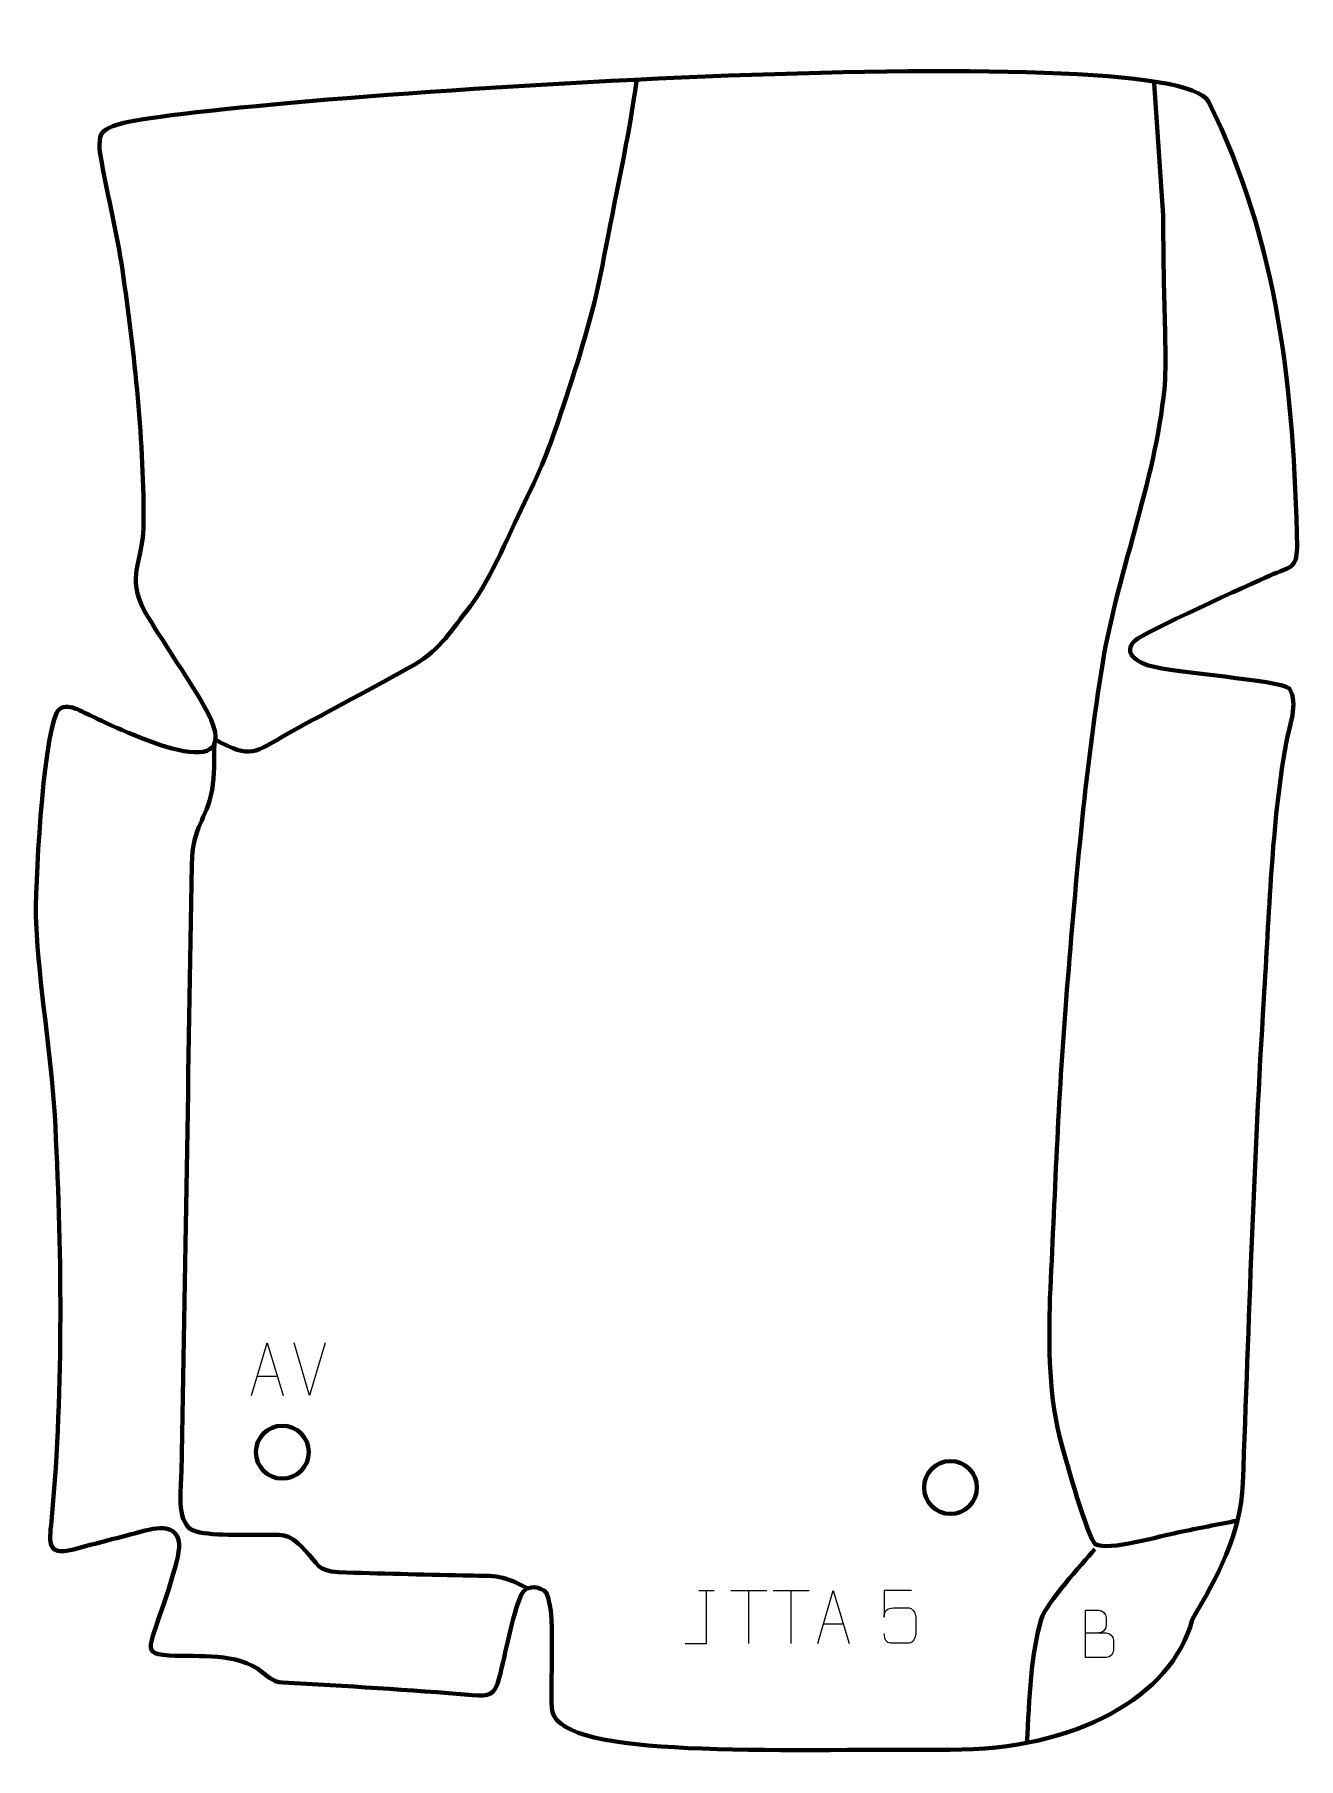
# Model space of a CAD drawing. Header units: millimetres. Extents: x -299 to 299, y -413 to 401.
import ezdxf

# ---------------------------------------------------------------- set-up
doc = ezdxf.new("R2010")
doc.units = ezdxf.units.MM
doc.header["$MEASUREMENT"] = 0
doc.layers.add('layer 1', color=7, linetype='Continuous')
doc.layers.add('layer 2', color=7, linetype='Continuous')

msp = doc.modelspace()

# ---------------------------------------------------------------- linework, layer by layer
at = {"layer": 'layer 1', "color": 142, "lineweight": 158}
for points, knots in [([(-213.0659, 68.0478), (-195.8406, 58.8564), (-195.2659, 61.8309), (-178.5524, 71.1262), (-178.5524, 71.1262), (-158.7736, 82.1006), (-138.5906, 92.5339), (-118.9106, 103.608), (-118.9106, 103.608), (-106.7664, 110.7343), (-101.2464, 120.299), (-92.7492, 131.025), (-92.7492, 131.025), (-82.4395, 144.8364), (-73.5993, 167.1346), (-65.6503, 183.1589), (-65.6503, 183.1589), (-57.3416, 199.9853), (-53.4026, 211.5084), (-47.615, 229.2012), (-47.615, 229.2012), (-39.7782, 253.1581), (-33.981, 271.7516), (-29.3764, 296.7587), (-29.3764, 296.7587), (-24.897, 320.5894), (-17.2105, 355.3617), (-14.2046, 379.2286)], [0, 0, 0, 0, 0.125, 0.125, 0.125, 0.125, 0.25, 0.25, 0.25, 0.25, 0.375, 0.375, 0.375, 0.375, 0.5, 0.5, 0.5, 0.5, 0.625, 0.625, 0.625, 0.625, 0.75, 0.75, 0.75, 0.75, 1, 1, 1, 1]), ([(230.34, 378.1871), (230.34, 378.1871), (234.5734, 315.7454), (234.5734, 315.7454), (234.5734, 315.7454), (234.6972, 305.781), (234.821, 295.8165), (234.9448, 285.8521), (234.9448, 285.8521), (235.1595, 270.3897), (236.1023, 253.3501), (235.5605, 238.0796), (235.5605, 238.0796), (232.1789, 193.5982), (213.6506, 149.2941), (206.0707, 104.6105), (206.0707, 104.6105), (197.6609, 52.5938), (193.0515, -2.3541), (188.8005, -54.954), (188.8005, -54.954), (185.0681, -101.5207), (183.4524, -148.8276), (181.1652, -195.5397), (181.1652, -195.5397), (180.4438, -218.0164), (180.6267, -243.4624), (186.7408, -265.1691), (186.7408, -265.1691), (188.7299, -272.1191), (199.0449, -309.1659), (202.5569, -311.9258), (202.5569, -311.9258), (208.6516, -315.3708), (233.7385, -307.9248), (242.0909, -306.2495), (242.0909, -306.2495), (251.3272, -304.3969), (260.5756, -302.6023), (269.8141, -300.7465)], [0, 0, 0, 0, 0.09090909, 0.09090909, 0.09090909, 0.09090909, 0.18181818, 0.18181818, 0.18181818, 0.18181818, 0.27272727, 0.27272727, 0.27272727, 0.27272727, 0.36363636, 0.36363636, 0.36363636, 0.36363636, 0.45454545, 0.45454545, 0.45454545, 0.45454545, 0.54545455, 0.54545455, 0.54545455, 0.54545455, 0.63636364, 0.63636364, 0.63636364, 0.63636364, 0.72727273, 0.72727273, 0.72727273, 0.72727273, 0.81818182, 0.81818182, 0.81818182, 0.81818182, 1, 1, 1, 1]), ([(-65.5544, -332.7588), (-79.1465, -325.6523), (-81.4171, -327.0593), (-96.235, -326.6971), (-96.235, -326.6971), (-115.771, -326.2158), (-135.5217, -325.8007), (-155.0361, -325.1436), (-155.0361, -325.1436), (-164.7107, -324.5766), (-164.3883, -321.4723), (-170.9315, -314.5084), (-170.9315, -314.5084), (-179.371, -305.7683), (-181.2739, -307.6634), (-193.2351, -307.5117), (-193.2351, -307.5117), (-199.7147, -307.4542), (-219.8567, -308.0389), (-224.5217, -304.976), (-224.5217, -304.976), (-231.6198, -300.3155), (-229.3232, -285.7155), (-229.1643, -278.0132), (-229.1643, -278.0132), (-227.2013, -182.356), (-225.9571, -86.7032), (-224.2467, 8.9543), (-224.2467, 8.9543), (-223.8989, 28.4089), (-217.3889, 29.1222), (-214.6855, 44.4124), (-214.6855, 44.4124), (-213.476, 51.2537), (-213.7634, 59.0607), (-213.5835, 66.0529)], [0, 0, 0, 0, 0.1, 0.1, 0.1, 0.1, 0.2, 0.2, 0.2, 0.2, 0.3, 0.3, 0.3, 0.3, 0.4, 0.4, 0.4, 0.4, 0.5, 0.5, 0.5, 0.5, 0.6, 0.6, 0.6, 0.6, 0.7, 0.7, 0.7, 0.7, 0.8, 0.8, 0.8, 0.8, 1, 1, 1, 1]), ([(202.2943, -314.3095), (196.0626, -321.6955), (179.6108, -339.2205), (177.0742, -347.4113), (177.0742, -347.4113), (172.2465, -363.0003), (171.3902, -384.825), (170.2698, -405.7656)], [0, 0, 0, 0, 0.33333333, 0.33333333, 0.33333333, 0.33333333, 1, 1, 1, 1])]:
    msp.add_open_spline(points, degree=3, knots=knots, dxfattribs=at)
at = {"layer": 'layer 1', "color": 250, "lineweight": 9}
for points, knots in [([(-195.9925, -241.7427), (-195.9925, -241.7427), (-188.6215, -216.7892), (-188.6215, -216.7892), (-188.6215, -216.7892), (-188.6215, -216.7892), (-181.0516, -241.7427), (-181.0516, -241.7427)], [0, 0, 0, 0, 0.33333333, 0.33333333, 0.33333333, 0.33333333, 1, 1, 1, 1]), ([(8.8851, -358.748), (8.8851, -358.748), (18.9071, -358.748), (18.9071, -358.748), (18.9071, -358.748), (18.9071, -358.748), (18.9071, -333.7944), (18.9071, -333.7944)], [0, 0, 0, 0, 0.33333333, 0.33333333, 0.33333333, 0.33333333, 1, 1, 1, 1]), ([(71.4367, -358.7479), (71.4367, -358.7479), (78.8077, -333.7944), (78.8077, -333.7944), (78.8077, -333.7944), (78.8077, -333.7944), (86.3776, -358.7479), (86.3776, -358.7479)], [0, 0, 0, 0, 0.33333333, 0.33333333, 0.33333333, 0.33333333, 1, 1, 1, 1]), ([(115.6755, -333.7497), (115.6755, -333.7497), (102.8238, -333.7497), (102.8238, -333.7497), (102.8238, -333.7497), (102.8241, -337.9803), (102.8241, -342.2112), (102.8238, -346.4424), (102.8238, -346.4424), (102.8235, -343.1323), (104.4545, -342.0605), (107.2665, -342), (107.2665, -342), (109.7061, -341.9997), (112.1456, -341.9997), (114.5848, -342), (114.5848, -342), (116.2346, -341.9932), (117.7095, -344.3737), (117.738, -346.4424), (117.738, -346.4424), (117.7377, -349.0297), (117.7377, -351.6173), (117.738, -354.205), (117.738, -354.205), (117.7842, -356.1644), (116.2848, -358.6007), (114.6589, -358.6592), (114.6589, -358.6592), (112.7024, -358.6589), (107.8074, -358.6589), (105.8504, -358.6592), (105.8504, -358.6592), (104.0049, -358.668), (102.8978, -356.7032), (102.877, -354.1521)], [0, 0, 0, 0, 0.1, 0.1, 0.1, 0.1, 0.2, 0.2, 0.2, 0.2, 0.3, 0.3, 0.3, 0.3, 0.4, 0.4, 0.4, 0.4, 0.5, 0.5, 0.5, 0.5, 0.6, 0.6, 0.6, 0.6, 0.7, 0.7, 0.7, 0.7, 0.8, 0.8, 0.8, 0.8, 1, 1, 1, 1]), ([(197.8707, -353.8207), (201.1297, -353.8203), (204.3891, -353.8203), (207.6488, -353.8207), (207.6488, -353.8207), (209.4181, -353.8362), (211.141, -355.3912), (211.141, -357.227), (211.141, -357.227), (211.1407, -358.2378), (211.1407, -360.9691), (211.141, -361.9802), (211.141, -361.9802), (211.1569, -363.6443), (209.7756, -365.4481), (207.6962, -365.4329), (207.6962, -365.4329), (204.4362, -365.4326), (201.1765, -365.4326), (197.9172, -365.4329), (197.9172, -365.4329), (197.9172, -357.9825), (197.9172, -350.5324), (197.9172, -343.0826), (197.9172, -343.0826), (200.0433, -343.0826), (202.1697, -343.0826), (204.2962, -343.0826), (204.2962, -343.0826), (205.8017, -343.0668), (207.6797, -344.778), (207.6956, -346.5357), (207.6956, -346.5357), (207.6952, -348.3863), (207.6952, -348.517), (207.6956, -350.3679), (207.6956, -350.3679), (207.711, -352.2185), (206.0501, -353.8362), (204.2497, -353.8207)], [0, 0, 0, 0, 0.09090909, 0.09090909, 0.09090909, 0.09090909, 0.18181818, 0.18181818, 0.18181818, 0.18181818, 0.27272727, 0.27272727, 0.27272727, 0.27272727, 0.36363636, 0.36363636, 0.36363636, 0.36363636, 0.45454545, 0.45454545, 0.45454545, 0.45454545, 0.54545455, 0.54545455, 0.54545455, 0.54545455, 0.63636364, 0.63636364, 0.63636364, 0.63636364, 0.72727273, 0.72727273, 0.72727273, 0.72727273, 0.81818182, 0.81818182, 0.81818182, 0.81818182, 1, 1, 1, 1])]:
    msp.add_open_spline(points, degree=3, knots=knots, dxfattribs=at)
for points in [[(-168.633, -241.75), (-168.633, -241.75), (-175.9548, -216.7964), (-175.9548, -216.7964)], [(-161.3111, -216.7964), (-161.3111, -216.7964), (-168.6329, -241.75), (-168.6329, -241.75)], [(-193.2699, -232.4933), (-193.2699, -232.4933), (-183.7742, -232.4933), (-183.7742, -232.4933)], [(15.323, -333.7944), (15.323, -333.7944), (22.4912, -333.7944), (22.4912, -333.7944)], [(30.4135, -333.8179), (30.4135, -333.8179), (47.4007, -333.8179), (47.4007, -333.8179)], [(38.9073, -358.7479), (38.9073, -358.7479), (38.9073, -333.7944), (38.9073, -333.7944)], [(50.4135, -333.8179), (50.4135, -333.8179), (67.4007, -333.8179), (67.4007, -333.8179)], [(58.9073, -358.7479), (58.9073, -358.7479), (58.9073, -333.7944), (58.9073, -333.7944)], [(74.1593, -349.4985), (74.1593, -349.4985), (83.655, -349.4985), (83.655, -349.4985)]]:
    msp.add_open_spline(points, degree=3, dxfattribs=at)
at = {"layer": 'layer 1', "color": 142, "lineweight": 200}
for points in [[(-181.4831, -255.9567), (-188.3867, -255.9567), (-193.9831, -261.5531), (-193.9831, -268.4566), (-193.9831, -268.4566), (-193.9832, -275.3602), (-188.3867, -280.9566), (-181.4832, -280.9566), (-181.4832, -280.9566), (-174.5796, -280.9567), (-168.9832, -275.3603), (-168.9832, -268.4567), (-168.9832, -268.4567), (-168.9831, -261.5531), (-174.5796, -255.9567), (-181.4831, -255.9567)], [(-181.4831, -255.9567), (-188.3867, -255.9567), (-193.9831, -261.5531), (-193.9831, -268.4566), (-193.9831, -268.4566), (-193.9832, -275.3602), (-188.3867, -280.9566), (-181.4832, -280.9567), (-181.4832, -280.9567), (-174.5796, -280.9567), (-168.9832, -275.3603), (-168.9832, -268.4567), (-168.9832, -268.4567), (-168.9831, -261.5531), (-174.5796, -255.9567), (-181.4831, -255.9567)], [(-181.4831, -255.9567), (-188.3867, -255.9567), (-193.9831, -261.5531), (-193.9831, -268.4567), (-193.9831, -268.4567), (-193.9832, -275.3602), (-188.3867, -280.9567), (-181.4832, -280.9567), (-181.4832, -280.9567), (-174.5796, -280.9567), (-168.9832, -275.3603), (-168.9832, -268.4567), (-168.9832, -268.4567), (-168.9831, -261.5531), (-174.5796, -255.9567), (-181.4831, -255.9567)], [(-181.4831, -255.9567), (-188.3867, -255.9567), (-193.9831, -261.5531), (-193.9831, -268.4567), (-193.9831, -268.4567), (-193.9832, -275.3602), (-188.3867, -280.9567), (-181.4832, -280.9567), (-181.4832, -280.9567), (-174.5796, -280.9567), (-168.9832, -275.3603), (-168.9832, -268.4567), (-168.9832, -268.4567), (-168.9831, -261.5532), (-174.5796, -255.9567), (-181.4831, -255.9567)], [(-181.4831, -255.9567), (-188.3867, -255.9567), (-193.9831, -261.5531), (-193.9831, -268.4567), (-193.9831, -268.4567), (-193.9832, -275.3602), (-188.3867, -280.9567), (-181.4832, -280.9567), (-181.4832, -280.9567), (-174.5796, -280.9567), (-168.9832, -275.3603), (-168.9832, -268.4568), (-168.9832, -268.4568), (-168.9831, -261.5532), (-174.5796, -255.9567), (-181.4831, -255.9567)], [(-181.4831, -255.9567), (-188.3867, -255.9567), (-193.9831, -261.5531), (-193.9831, -268.4567), (-193.9831, -268.4567), (-193.9832, -275.3603), (-188.3867, -280.9567), (-181.4832, -280.9567), (-181.4832, -280.9567), (-174.5796, -280.9567), (-168.9832, -275.3603), (-168.9832, -268.4568), (-168.9832, -268.4568), (-168.9831, -261.5532), (-174.5796, -255.9567), (-181.4831, -255.9567)], [(-181.4831, -255.9567), (-188.3867, -255.9567), (-193.9831, -261.5532), (-193.9831, -268.4567), (-193.9831, -268.4567), (-193.9832, -275.3603), (-188.3867, -280.9567), (-181.4832, -280.9567), (-181.4832, -280.9567), (-174.5796, -280.9567), (-168.9832, -275.3603), (-168.9832, -268.4568), (-168.9832, -268.4568), (-168.9831, -261.5532), (-174.5796, -255.9567), (-181.4831, -255.9567)], [(-181.4831, -255.9567), (-188.3867, -255.9567), (-193.9831, -261.5532), (-193.9831, -268.4567), (-193.9831, -268.4567), (-193.9832, -275.3603), (-188.3867, -280.9567), (-181.4832, -280.9567), (-181.4832, -280.9567), (-174.5796, -280.9568), (-168.9832, -275.3603), (-168.9832, -268.4568), (-168.9832, -268.4568), (-168.9831, -261.5532), (-174.5796, -255.9567), (-181.4831, -255.9567)], [(-181.4831, -255.9568), (-188.3867, -255.9568), (-193.9831, -261.5532), (-193.9831, -268.4567), (-193.9831, -268.4567), (-193.9832, -275.3603), (-188.3867, -280.9567), (-181.4832, -280.9568), (-181.4832, -280.9568), (-174.5796, -280.9568), (-168.9832, -275.3604), (-168.9832, -268.4568), (-168.9832, -268.4568), (-168.9831, -261.5532), (-174.5796, -255.9568), (-181.4831, -255.9568)], [(-181.4831, -255.9568), (-188.3867, -255.9568), (-193.9831, -261.5532), (-193.9831, -268.4568), (-193.9831, -268.4568), (-193.9832, -275.3603), (-188.3867, -280.9568), (-181.4832, -280.9568), (-181.4832, -280.9568), (-174.5796, -280.9568), (-168.9832, -275.3604), (-168.9832, -268.4568), (-168.9832, -268.4568), (-168.9831, -261.5532), (-174.5796, -255.9568), (-181.4831, -255.9568)], [(-181.4831, -255.9568), (-188.3867, -255.9568), (-193.9831, -261.5532), (-193.9831, -268.4568), (-193.9831, -268.4568), (-193.9832, -275.3603), (-188.3867, -280.9568), (-181.4832, -280.9568), (-181.4832, -280.9568), (-174.5796, -280.9568), (-168.9832, -275.3604), (-168.9832, -268.4568), (-168.9832, -268.4568), (-168.9831, -261.5533), (-174.5796, -255.9568), (-181.4831, -255.9568)], [(-181.4831, -255.9568), (-188.3867, -255.9568), (-193.9831, -261.5532), (-193.9831, -268.4568), (-193.9831, -268.4568), (-193.9832, -275.3603), (-188.3867, -280.9568), (-181.4832, -280.9568), (-181.4832, -280.9568), (-174.5796, -280.9568), (-168.9832, -275.3604), (-168.9832, -268.4568), (-168.9832, -268.4568), (-168.9831, -261.5533), (-174.5796, -255.9568), (-181.4831, -255.9568)], [(-181.4831, -255.9568), (-188.3867, -255.9568), (-193.9831, -261.5532), (-193.9831, -268.4568), (-193.9831, -268.4568), (-193.9832, -275.3603), (-188.3867, -280.9568), (-181.4832, -280.9568), (-181.4832, -280.9568), (-174.5796, -280.9568), (-168.9832, -275.3604), (-168.9832, -268.4569), (-168.9832, -268.4569), (-168.9831, -261.5533), (-174.5796, -255.9568), (-181.4831, -255.9568)], [(-181.4831, -255.9568), (-188.3867, -255.9568), (-193.9831, -261.5533), (-193.9831, -268.4568), (-193.9831, -268.4568), (-193.9832, -275.3604), (-188.3867, -280.9568), (-181.4832, -280.9568), (-181.4832, -280.9568), (-174.5796, -280.9568), (-168.9832, -275.3604), (-168.9832, -268.4569), (-168.9832, -268.4569), (-168.9831, -261.5533), (-174.5796, -255.9568), (-181.4831, -255.9568)], [(-181.4831, -255.9568), (-188.3867, -255.9568), (-193.9831, -261.5533), (-193.9831, -268.4568), (-193.9831, -268.4568), (-193.9832, -275.3604), (-188.3867, -280.9568), (-181.4832, -280.9568), (-181.4832, -280.9568), (-174.5796, -280.9569), (-168.9832, -275.3604), (-168.9832, -268.4569), (-168.9832, -268.4569), (-168.9831, -261.5533), (-174.5796, -255.9568), (-181.4831, -255.9568)], [(-181.4831, -255.9568), (-188.3867, -255.9568), (-193.9831, -261.5533), (-193.9831, -268.4568), (-193.9831, -268.4568), (-193.9832, -275.3604), (-188.3867, -280.9568), (-181.4832, -280.9568), (-181.4832, -280.9568), (-174.5796, -280.9569), (-168.9832, -275.3605), (-168.9832, -268.4569), (-168.9832, -268.4569), (-168.9831, -261.5533), (-174.5796, -255.9568), (-181.4831, -255.9568)], [(-181.4831, -255.9569), (-188.3867, -255.9569), (-193.9831, -261.5533), (-193.9831, -268.4568), (-193.9831, -268.4568), (-193.9832, -275.3604), (-188.3867, -280.9568), (-181.4832, -280.9569), (-181.4832, -280.9569), (-174.5796, -280.9569), (-168.9832, -275.3605), (-168.9832, -268.4569), (-168.9832, -268.4569), (-168.9831, -261.5533), (-174.5796, -255.9569), (-181.4831, -255.9569)], [(-181.4831, -255.9569), (-188.3867, -255.9569), (-193.9831, -261.5533), (-193.9831, -268.4569), (-193.9831, -268.4569), (-193.9832, -275.3604), (-188.3867, -280.9569), (-181.4832, -280.9569), (-181.4832, -280.9569), (-174.5796, -280.9569), (-168.9832, -275.3605), (-168.9832, -268.4569), (-168.9832, -268.4569), (-168.9831, -261.5533), (-174.5796, -255.9569), (-181.4831, -255.9569)], [(-181.4831, -255.9569), (-188.3867, -255.9569), (-193.9831, -261.5533), (-193.9831, -268.4569), (-193.9831, -268.4569), (-193.9832, -275.3604), (-188.3867, -280.9569), (-181.4832, -280.9569), (-181.4832, -280.9569), (-174.5796, -280.9569), (-168.9832, -275.3605), (-168.9832, -268.4569), (-168.9832, -268.4569), (-168.9831, -261.5534), (-174.5796, -255.9569), (-181.4831, -255.9569)], [(-181.4831, -255.9569), (-188.3867, -255.9569), (-193.9831, -261.5533), (-193.9831, -268.4569), (-193.9831, -268.4569), (-193.9832, -275.3604), (-188.3867, -280.9569), (-181.4832, -280.9569), (-181.4832, -280.9569), (-174.5796, -280.9569), (-168.9832, -275.3605), (-168.9832, -268.457), (-168.9832, -268.457), (-168.9831, -261.5534), (-174.5796, -255.9569), (-181.4831, -255.9569)], [(-181.4831, -255.9569), (-188.3867, -255.9569), (-193.9831, -261.5533), (-193.9831, -268.4569), (-193.9831, -268.4569), (-193.9832, -275.3605), (-188.3867, -280.9569), (-181.4832, -280.9569), (-181.4832, -280.9569), (-174.5796, -280.9569), (-168.9832, -275.3605), (-168.9832, -268.457), (-168.9832, -268.457), (-168.9831, -261.5534), (-174.5796, -255.9569), (-181.4831, -255.9569)], [(134.165, -272.6255), (127.2614, -272.6255), (121.665, -278.2219), (121.665, -285.1254), (121.665, -285.1254), (121.6649, -292.029), (127.2614, -297.6254), (134.1649, -297.6254), (134.1649, -297.6254), (141.0685, -297.6255), (146.6649, -292.0291), (146.6649, -285.1255), (146.6649, -285.1255), (146.665, -278.2219), (141.0685, -272.6255), (134.165, -272.6255)], [(134.165, -272.6255), (127.2614, -272.6255), (121.665, -278.2219), (121.665, -285.1254), (121.665, -285.1254), (121.6649, -292.029), (127.2614, -297.6254), (134.1649, -297.6255), (134.1649, -297.6255), (141.0685, -297.6255), (146.6649, -292.0291), (146.6649, -285.1255), (146.6649, -285.1255), (146.665, -278.2219), (141.0685, -272.6255), (134.165, -272.6255)], [(134.165, -272.6255), (127.2614, -272.6255), (121.665, -278.2219), (121.665, -285.1255), (121.665, -285.1255), (121.6649, -292.029), (127.2614, -297.6255), (134.1649, -297.6255), (134.1649, -297.6255), (141.0685, -297.6255), (146.6649, -292.0291), (146.6649, -285.1255), (146.6649, -285.1255), (146.665, -278.2219), (141.0685, -272.6255), (134.165, -272.6255)], [(134.165, -272.6255), (127.2614, -272.6255), (121.665, -278.2219), (121.665, -285.1255), (121.665, -285.1255), (121.6649, -292.029), (127.2614, -297.6255), (134.1649, -297.6255), (134.1649, -297.6255), (141.0685, -297.6255), (146.6649, -292.0291), (146.6649, -285.1255), (146.6649, -285.1255), (146.665, -278.222), (141.0685, -272.6255), (134.165, -272.6255)], [(134.165, -272.6255), (127.2614, -272.6255), (121.665, -278.2219), (121.665, -285.1255), (121.665, -285.1255), (121.6649, -292.029), (127.2614, -297.6255), (134.1649, -297.6255), (134.1649, -297.6255), (141.0685, -297.6255), (146.6649, -292.0291), (146.6649, -285.1256), (146.6649, -285.1256), (146.665, -278.222), (141.0685, -272.6255), (134.165, -272.6255)], [(134.165, -272.6255), (127.2614, -272.6255), (121.665, -278.2219), (121.665, -285.1255), (121.665, -285.1255), (121.6649, -292.0291), (127.2614, -297.6255), (134.1649, -297.6255), (134.1649, -297.6255), (141.0685, -297.6255), (146.6649, -292.0291), (146.6649, -285.1256), (146.6649, -285.1256), (146.665, -278.222), (141.0685, -272.6255), (134.165, -272.6255)], [(134.165, -272.6255), (127.2614, -272.6255), (121.665, -278.222), (121.665, -285.1255), (121.665, -285.1255), (121.6649, -292.0291), (127.2614, -297.6255), (134.1649, -297.6255), (134.1649, -297.6255), (141.0685, -297.6255), (146.6649, -292.0291), (146.6649, -285.1256), (146.6649, -285.1256), (146.665, -278.222), (141.0685, -272.6255), (134.165, -272.6255)], [(134.165, -272.6255), (127.2614, -272.6255), (121.665, -278.222), (121.665, -285.1255), (121.665, -285.1255), (121.6649, -292.0291), (127.2614, -297.6255), (134.1649, -297.6255), (134.1649, -297.6255), (141.0685, -297.6256), (146.6649, -292.0291), (146.6649, -285.1256), (146.6649, -285.1256), (146.665, -278.222), (141.0685, -272.6255), (134.165, -272.6255)], [(134.165, -272.6256), (127.2614, -272.6256), (121.665, -278.222), (121.665, -285.1255), (121.665, -285.1255), (121.6649, -292.0291), (127.2614, -297.6255), (134.1649, -297.6256), (134.1649, -297.6256), (141.0685, -297.6256), (146.6649, -292.0292), (146.6649, -285.1256), (146.6649, -285.1256), (146.665, -278.222), (141.0685, -272.6256), (134.165, -272.6256)], [(134.165, -272.6256), (127.2614, -272.6256), (121.665, -278.222), (121.665, -285.1256), (121.665, -285.1256), (121.6649, -292.0291), (127.2614, -297.6256), (134.1649, -297.6256), (134.1649, -297.6256), (141.0685, -297.6256), (146.6649, -292.0292), (146.6649, -285.1256), (146.6649, -285.1256), (146.665, -278.222), (141.0685, -272.6256), (134.165, -272.6256)], [(134.165, -272.6256), (127.2614, -272.6256), (121.665, -278.222), (121.665, -285.1256), (121.665, -285.1256), (121.6649, -292.0291), (127.2614, -297.6256), (134.1649, -297.6256), (134.1649, -297.6256), (141.0685, -297.6256), (146.6649, -292.0292), (146.6649, -285.1256), (146.6649, -285.1256), (146.665, -278.2221), (141.0685, -272.6256), (134.165, -272.6256)], [(134.165, -272.6256), (127.2614, -272.6256), (121.665, -278.222), (121.665, -285.1256), (121.665, -285.1256), (121.6649, -292.0291), (127.2614, -297.6256), (134.1649, -297.6256), (134.1649, -297.6256), (141.0685, -297.6256), (146.6649, -292.0292), (146.6649, -285.1256), (146.6649, -285.1256), (146.665, -278.2221), (141.0685, -272.6256), (134.165, -272.6256)], [(134.165, -272.6256), (127.2614, -272.6256), (121.665, -278.222), (121.665, -285.1256), (121.665, -285.1256), (121.6649, -292.0291), (127.2614, -297.6256), (134.1649, -297.6256), (134.1649, -297.6256), (141.0685, -297.6256), (146.6649, -292.0292), (146.6649, -285.1257), (146.6649, -285.1257), (146.665, -278.2221), (141.0685, -272.6256), (134.165, -272.6256)], [(134.165, -272.6256), (127.2614, -272.6256), (121.665, -278.2221), (121.665, -285.1256), (121.665, -285.1256), (121.6649, -292.0292), (127.2614, -297.6256), (134.1649, -297.6256), (134.1649, -297.6256), (141.0685, -297.6256), (146.6649, -292.0292), (146.6649, -285.1257), (146.6649, -285.1257), (146.665, -278.2221), (141.0685, -272.6256), (134.165, -272.6256)], [(134.165, -272.6256), (127.2614, -272.6256), (121.665, -278.2221), (121.665, -285.1256), (121.665, -285.1256), (121.6649, -292.0292), (127.2614, -297.6256), (134.1649, -297.6256), (134.1649, -297.6256), (141.0685, -297.6257), (146.6649, -292.0292), (146.6649, -285.1257), (146.6649, -285.1257), (146.665, -278.2221), (141.0685, -272.6256), (134.165, -272.6256)], [(134.165, -272.6256), (127.2614, -272.6256), (121.665, -278.2221), (121.665, -285.1256), (121.665, -285.1256), (121.6649, -292.0292), (127.2614, -297.6256), (134.1649, -297.6256), (134.1649, -297.6256), (141.0685, -297.6257), (146.6649, -292.0293), (146.6649, -285.1257), (146.6649, -285.1257), (146.665, -278.2221), (141.0685, -272.6256), (134.165, -272.6256)], [(134.165, -272.6257), (127.2614, -272.6257), (121.665, -278.2221), (121.665, -285.1256), (121.665, -285.1256), (121.6649, -292.0292), (127.2614, -297.6256), (134.1649, -297.6257), (134.1649, -297.6257), (141.0685, -297.6257), (146.6649, -292.0293), (146.6649, -285.1257), (146.6649, -285.1257), (146.665, -278.2221), (141.0685, -272.6257), (134.165, -272.6257)], [(134.165, -272.6257), (127.2614, -272.6257), (121.665, -278.2221), (121.665, -285.1257), (121.665, -285.1257), (121.6649, -292.0292), (127.2614, -297.6257), (134.1649, -297.6257), (134.1649, -297.6257), (141.0685, -297.6257), (146.6649, -292.0293), (146.6649, -285.1257), (146.6649, -285.1257), (146.665, -278.2221), (141.0685, -272.6257), (134.165, -272.6257)], [(134.165, -272.6257), (127.2614, -272.6257), (121.665, -278.2221), (121.665, -285.1257), (121.665, -285.1257), (121.6649, -292.0292), (127.2614, -297.6257), (134.1649, -297.6257), (134.1649, -297.6257), (141.0685, -297.6257), (146.6649, -292.0293), (146.6649, -285.1257), (146.6649, -285.1257), (146.665, -278.2222), (141.0685, -272.6257), (134.165, -272.6257)], [(134.165, -272.6257), (127.2614, -272.6257), (121.665, -278.2221), (121.665, -285.1257), (121.665, -285.1257), (121.6649, -292.0292), (127.2614, -297.6257), (134.1649, -297.6257), (134.1649, -297.6257), (141.0685, -297.6257), (146.6649, -292.0293), (146.6649, -285.1258), (146.6649, -285.1258), (146.665, -278.2222), (141.0685, -272.6257), (134.165, -272.6257)], [(134.165, -272.6257), (127.2614, -272.6257), (121.665, -278.2221), (121.665, -285.1257), (121.665, -285.1257), (121.6649, -292.0293), (127.2614, -297.6257), (134.1649, -297.6257), (134.1649, -297.6257), (141.0685, -297.6257), (146.6649, -292.0293), (146.6649, -285.1258), (146.6649, -285.1258), (146.665, -278.2222), (141.0685, -272.6257), (134.165, -272.6257)]]:
    msp.add_open_spline(points, degree=3, knots=[0, 0, 0, 0, 0.2, 0.2, 0.2, 0.2, 0.4, 0.4, 0.4, 0.4, 0.6, 0.6, 0.6, 0.6, 1, 1, 1, 1], dxfattribs=at)
for points in [[(-181.4831, -255.9567), (-181.4831, -255.9567), (-181.4831, -255.9569), (-181.4831, -255.9569)], [(-181.4831, -255.9567), (-181.4831, -255.9567), (-181.4831, -255.9569), (-181.4831, -255.9569)], [(-193.9831, -268.4566), (-193.9831, -268.4566), (-193.9831, -268.4569), (-193.9831, -268.4569)], [(-168.9832, -268.4567), (-168.9832, -268.4567), (-168.9832, -268.457), (-168.9832, -268.457)], [(134.165, -272.6255), (134.165, -272.6255), (134.165, -272.6257), (134.165, -272.6257)], [(134.165, -272.6255), (134.165, -272.6255), (134.165, -272.6257), (134.165, -272.6257)], [(-181.4832, -280.9566), (-181.4832, -280.9566), (-181.4832, -280.9569), (-181.4832, -280.9569)], [(121.665, -285.1254), (121.665, -285.1254), (121.665, -285.1257), (121.665, -285.1257)], [(146.6649, -285.1255), (146.6649, -285.1255), (146.6649, -285.1258), (146.6649, -285.1258)], [(134.1649, -297.6254), (134.1649, -297.6254), (134.1649, -297.6257), (134.1649, -297.6257)]]:
    msp.add_open_spline(points, degree=3, dxfattribs=at)
at = {"layer": 'layer 2', "color": 242, "lineweight": 158}
msp.add_open_spline([(-254.919, 359.8233), (-192.0875, 372.5816), (240.2933, 401.2169), (256.0659, 369.4902), (256.0659, 369.4902), (289.2779, 302.6847), (296.4202, 232.7937), (297.9078, 158.9682), (297.9078, 158.9682), (297.806, 148.5923), (294.2871, 149.6999), (285.1729, 145.6716), (285.1729, 145.6716), (276.204, 141.6646), (225.404, 118.879), (221.3509, 114.9594), (221.3509, 114.9594), (215.2844, 109.0926), (222.3701, 104.7913), (227.7383, 103.1642), (227.7383, 103.1642), (240.2794, 99.3629), (288.9483, 96.4998), (294.2925, 92.2938), (294.2925, 92.2938), (298.5914, 84.9865), (294.254, 74.7248), (292.7056, 66.4849), (292.7056, 66.4849), (285.7771, 27.7412), (284.7604, -14.9551), (282.203, -54.4344), (282.203, -54.4344), (277.4322, -130.6155), (275.1705, -206.8402), (272.2817, -283.1018), (272.2817, -283.1018), (271.3438, -307.8628), (260.2922, -326.7431), (248.4004, -347.6876), (248.4004, -347.6876), (238.4874, -383.7866), (193.9758, -409.2585), (133.9548, -409.0119), (133.9548, -409.0119), (49.1195, -408.6633), (-48.3819, -413.1517), (-53.7999, -391.1811), (-53.7999, -391.1811), (-55.7585, -383.2389), (-51.2575, -338.0561), (-57.8402, -333.8423), (-57.8402, -333.8423), (-61.4688, -331.5194), (-66.5219, -331.3959), (-68.6342, -335.8203), (-68.6342, -335.8203), (-73.0713, -346.0132), (-76.0107, -363.6887), (-79.0295, -375.0826), (-79.0295, -375.0826), (-81.2314, -383.3934), (-83.4614, -383.8189), (-91.7991, -383.1531), (-91.7991, -383.1531), (-121.4527, -380.7986), (-151.5526, -378.8266), (-181.2591, -377.2789), (-181.2591, -377.2789), (-186.5659, -377.0024), (-188.5666, -373.8055), (-193.2713, -370.6947), (-193.2713, -370.6947), (-206.7167, -362.4239), (-222.9229, -365.7322), (-237.7993, -364.2142), (-237.7993, -364.2142), (-244.4596, -363.5345), (-244.425, -361.2768), (-242.5845, -355.2052), (-242.5845, -355.2052), (-239.9017, -346.4773), (-229.6155, -319.0657), (-230.2085, -311.9301), (-230.2085, -311.9301), (-231.2264, -299.6826), (-245.6017, -305.4815), (-252.6988, -307.2417), (-252.6988, -307.2417), (-262.0013, -309.5486), (-270.9662, -311.9845), (-280.1995, -314.3898), (-280.1995, -314.3898), (-293.6538, -317.8948), (-291.3721, -309.8311), (-290.3313, -299.1), (-290.3313, -299.1), (-284.7989, -237.9136), (-285.652, -170.5058), (-289.012, -109.0355), (-289.012, -109.0355), (-290.9776, -78.8341), (-296.3471, -48.2778), (-297.8192, -18.4328), (-297.8192, -18.4328), (-298.5729, -3.1531), (-294.5719, 68.1077), (-288.1657, 80.5855), (-288.1657, 80.5855), (-284.8386, 87.066), (-276.8211, 81.6309), (-271.8449, 79.3403), (-271.8449, 79.3403), (-258.0774, 72.9435), (-193.5372, 41.1701), (-218.8209, 84.7292), (-218.8209, 84.7292), (-227.693, 99.7099), (-237.7492, 113.9845), (-246.5522, 128.8236), (-246.5522, 128.8236), (-255.3824, 145.5657), (-247.5861, 151.0498), (-247.1057, 168.5167), (-247.1057, 168.5167), (-246.5585, 207.761), (-251.3636, 251.0674), (-257.0363, 289.9706), (-257.0363, 289.9706), (-259.5448, 307.1738), (-263.7372, 323.798), (-266.8152, 340.7605), (-266.8152, 340.7605), (-267.5634, 344.8838), (-268.6555, 350.2534), (-266.9742, 354.2382), (-266.9742, 354.2382), (-265.0239, 357.4707), (-258.3613, 358.8357), (-254.919, 359.8233)], degree=3, knots=[0, 0, 0, 0, 0.02777778, 0.02777778, 0.02777778, 0.02777778, 0.05555556, 0.05555556, 0.05555556, 0.05555556, 0.08333333, 0.08333333, 0.08333333, 0.08333333, 0.11111111, 0.11111111, 0.11111111, 0.11111111, 0.13888889, 0.13888889, 0.13888889, 0.13888889, 0.16666667, 0.16666667, 0.16666667, 0.16666667, 0.19444444, 0.19444444, 0.19444444, 0.19444444, 0.22222222, 0.22222222, 0.22222222, 0.22222222, 0.25, 0.25, 0.25, 0.25, 0.27777778, 0.27777778, 0.27777778, 0.27777778, 0.30555556, 0.30555556, 0.30555556, 0.30555556, 0.33333333, 0.33333333, 0.33333333, 0.33333333, 0.36111111, 0.36111111, 0.36111111, 0.36111111, 0.38888889, 0.38888889, 0.38888889, 0.38888889, 0.41666667, 0.41666667, 0.41666667, 0.41666667, 0.44444444, 0.44444444, 0.44444444, 0.44444444, 0.47222222, 0.47222222, 0.47222222, 0.47222222, 0.5, 0.5, 0.5, 0.5, 0.52777778, 0.52777778, 0.52777778, 0.52777778, 0.55555556, 0.55555556, 0.55555556, 0.55555556, 0.58333333, 0.58333333, 0.58333333, 0.58333333, 0.61111111, 0.61111111, 0.61111111, 0.61111111, 0.63888889, 0.63888889, 0.63888889, 0.63888889, 0.66666667, 0.66666667, 0.66666667, 0.66666667, 0.69444444, 0.69444444, 0.69444444, 0.69444444, 0.72222222, 0.72222222, 0.72222222, 0.72222222, 0.75, 0.75, 0.75, 0.75, 0.77777778, 0.77777778, 0.77777778, 0.77777778, 0.80555556, 0.80555556, 0.80555556, 0.80555556, 0.83333333, 0.83333333, 0.83333333, 0.83333333, 0.86111111, 0.86111111, 0.86111111, 0.86111111, 0.88888889, 0.88888889, 0.88888889, 0.88888889, 0.91666667, 0.91666667, 0.91666667, 0.91666667, 0.94444444, 0.94444444, 0.94444444, 0.94444444, 1, 1, 1, 1], dxfattribs=at)

doc.saveas('drawing.dxf')
